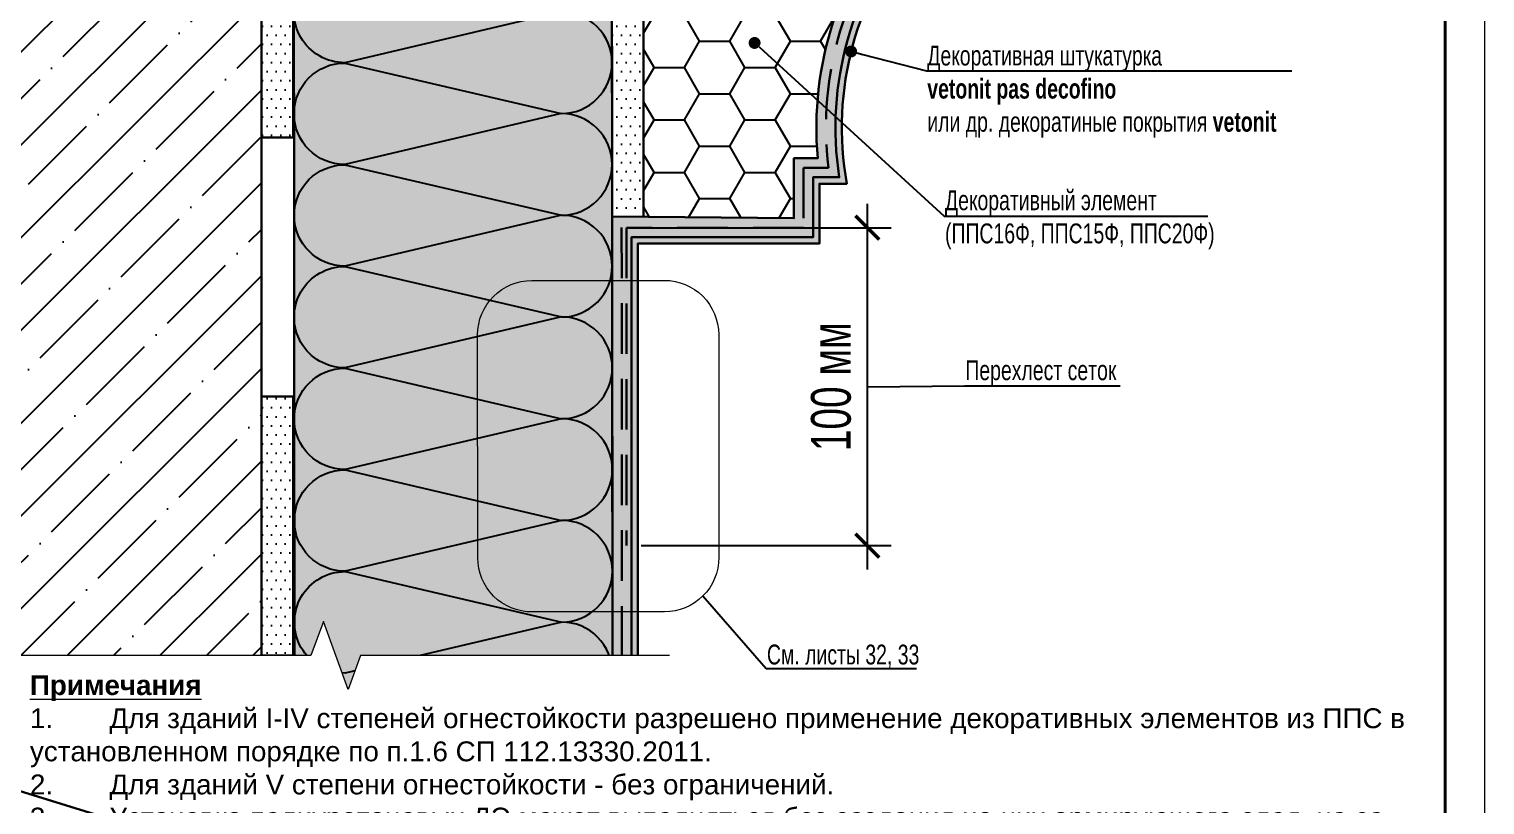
# Model space of a CAD drawing. Header units: millimetres. Extents: x -354900 to 8840672, y 0 to 292181.
# Drawn here: x 1106.7 to 1289.8, y 140328.5 to 140426.2 of the extents above; entities that cross this region are included whole.
import ezdxf
from ezdxf import colors
from ezdxf.entities.mleader import LeaderData, LeaderLine
from ezdxf.enums import TextEntityAlignment as Align
from ezdxf.math import Vec2, Vec3

# ---------------------------------------------------------------- set-up
doc = ezdxf.new("R2010")
doc.units = ezdxf.units.MM
doc.header["$MEASUREMENT"] = 0
doc.set_wipeout_variables(frame=1)
doc.linetypes.add('DASHED2', pattern=[9.524999999999999, 6.349999999999999, -3.175])
doc.layers.get('0').update_dxf_attribs({"color": 250, "lineweight": 9})
for name, color, linetype, lineweight in [('SG_Аннотации', 7, 'Continuous', 5), ('SG_Армирующие_сетки', 7, 'Continuous', 30), ('SG_Клей', 7, 'Continuous', 30), ('SG_Основание', 7, 'Continuous', 30), ('SG_Размеры', 7, 'Continuous', 5), ('SG_Утеплитель', 7, 'Continuous', 30), ('SG_Форма', 7, 'Continuous', 40), ('SG_Штукатурка', 7, 'Continuous', 30), ('SG_Штукатурка декоративная', 7, 'Continuous', 30), ('АР_Размеры', 175, 'Continuous', 9)]:
    doc.layers.add(name, color=color, linetype=linetype, lineweight=lineweight)
doc.layers.add('SG_Непечатный', color=8, linetype='Continuous', lineweight=0, plot=False)
doc.styles.add('SG_Arial_2.5', font='arial.ttf', dxfattribs={"height": 2.5})
doc.styles.add('SG_Arial_2.5_Размеры-выноски', font='arial.ttf', dxfattribs={"width": 0.7})
doc.styles.get("Standard").update_dxf_attribs({"font": 'isocpeur.ttf'})
doc.linetypes.add('ZIGZAG', pattern='A,0.00254,-5.08,[131,ltypeshp.shx,S=5.08,R=0,X=-5.08,Y=0],-10.16,[131,ltypeshp.shx,S=5.08,R=180,X=5.08,Y=0],-5.08', length=20.32254)
doc.dimstyles.new('SG_Arial_2.5', dxfattribs={"dimtxt": 5, "dimasz": 3, "dimexe": 3, "dimexo": 0, "dimgap": 2, "dimtad": 1, "dimdec": 0, "dimzin": 0, "dimdsep": 46, "dimtxsty": 'SG_Arial_2.5_Размеры-выноски', "dimblk": 'ARCHTICK', "dimcen": -3, "dimdle": 3, "dimadec": 0, "dimazin": 0, "dimtfac": 1, "dimtdec": 0, "dimtofl": 0, "dimtmove": 1, "dimatfit": 3, "dimldrblk": 'OBLIQUE', "dimfxl": 1, "dimtfill": 1, "dimtolj": 1, "dimtzin": 0, "dimarcsym": 0})
pattern_1 = [(0, (471.348683441821, 144677.7669943866), (0.5715571645729998, 1.143114329146), [0, -1.143114329146])]

# ---------------------------------------------------------------- blocks, each defined once
blk = doc.blocks.new('*U658')
at = {"linetype": 'ByBlock'}
h = blk.add_hatch(color=41, dxfattribs=at)
h.dxf.hatch_style = 1
h.paths.add_polyline_path([(-1.035976859853349e-12, 1.4210854715202e-14), (527.3231362862048, 1.4210854715202e-14), (527.3231362862048, 100), (-1.051964071407951e-12, 100)])
at = {"color": 0, "linetype": 'ByBlock', "lineweight": -3}
for points in [[(31.99999999999894, 2.131628207280301e-14, -0.4149927946933912), (15.99999999999895, 15.95742080169104), (31.95742080168997, 84.04257919830901, 0.9999999999999999), (0.04257919830793319, 84.04257919830901), (15.99999999999883, 15.95742080169104, -0.4149927946933888), (-1.035976859853349e-12, 1.4210854715202e-14)], [(63.99999999999895, 2.131628207280301e-14, -0.4149927946933912), (47.99999999999895, 15.95742080169104), (63.95742080168996, 84.04257919830901, 0.9999999999999999), (32.04257919830793, 84.04257919830901), (47.99999999999883, 15.95742080169104, -0.4149927946933888), (31.99999999999896, 1.4210854715202e-14)], [(95.99999999999893, 2.131628207280301e-14, -0.4149927946933912), (79.99999999999895, 15.95742080169104), (95.95742080168996, 84.04257919830901, 0.9999999999999999), (64.04257919830792, 84.04257919830901), (79.99999999999882, 15.95742080169104, -0.4149927946933888), (63.99999999999896, 1.4210854715202e-14)], [(127.9999999999989, 2.131628207280301e-14, -0.4149927946933912), (111.9999999999989, 15.95742080169104), (127.95742080169, 84.04257919830901, 0.9999999999999999), (96.04257919830793, 84.04257919830901), (111.9999999999988, 15.95742080169104, -0.4149927946933888), (95.99999999999896, 1.4210854715202e-14)], [(159.9999999999989, 2.131628207280301e-14, -0.4149927946933912), (143.9999999999989, 15.95742080169104), (159.95742080169, 84.04257919830901, 0.9999999999999999), (128.0425791983079, 84.04257919830901), (143.9999999999988, 15.95742080169104, -0.4149927946933888), (127.999999999999, 1.4210854715202e-14)], [(191.9999999999989, 2.131628207280301e-14, -0.4149927946933912), (175.9999999999989, 15.95742080169104), (191.95742080169, 84.04257919830901, 0.9999999999999999), (160.0425791983079, 84.04257919830901), (175.9999999999988, 15.95742080169104, -0.4149927946933888), (159.999999999999, 1.4210854715202e-14)], [(223.9999999999989, 2.131628207280301e-14, -0.4149927946933912), (207.9999999999989, 15.95742080169104), (223.95742080169, 84.04257919830901, 0.9999999999999999), (192.0425791983079, 84.04257919830901), (207.9999999999988, 15.95742080169104, -0.4149927946933888), (191.999999999999, 1.4210854715202e-14)], [(255.9999999999989, 2.131628207280301e-14, -0.4149927946933912), (239.9999999999989, 15.95742080169104), (255.95742080169, 84.04257919830901, 0.9999999999999999), (224.0425791983079, 84.04257919830901), (239.9999999999988, 15.95742080169104, -0.4149927946933888), (223.999999999999, 1.4210854715202e-14)], [(287.9999999999989, 2.131628207280301e-14, -0.4149927946933912), (271.999999999999, 15.95742080169104), (287.95742080169, 84.04257919830901, 0.9999999999999999), (256.0425791983079, 84.04257919830901), (271.9999999999988, 15.95742080169104, -0.4149927946933888), (255.999999999999, 1.4210854715202e-14)], [(319.9999999999989, 2.131628207280301e-14, -0.4149927946933912), (303.999999999999, 15.95742080169104), (319.95742080169, 84.04257919830901, 0.9999999999999999), (288.0425791983079, 84.04257919830901), (303.9999999999988, 15.95742080169104, -0.4149927946933888), (287.999999999999, 1.4210854715202e-14)], [(351.9999999999989, 2.131628207280301e-14, -0.4149927946933912), (335.999999999999, 15.95742080169104), (351.95742080169, 84.04257919830901, 0.9999999999999999), (320.0425791983079, 84.04257919830901), (335.9999999999988, 15.95742080169104, -0.4149927946933888), (319.999999999999, 1.4210854715202e-14)], [(383.9999999999989, 2.131628207280301e-14, -0.4149927946933912), (367.999999999999, 15.95742080169104), (383.95742080169, 84.04257919830901, 0.9999999999999999), (352.0425791983079, 84.04257919830901), (367.9999999999988, 15.95742080169104, -0.4149927946933888), (351.999999999999, 1.4210854715202e-14)], [(415.9999999999989, 2.131628207280301e-14, -0.4149927946933912), (399.999999999999, 15.95742080169104), (415.95742080169, 84.04257919830901, 0.9999999999999999), (384.0425791983079, 84.04257919830901), (399.9999999999988, 15.95742080169104, -0.4149927946933888), (383.999999999999, 1.4210854715202e-14)], [(447.9999999999989, 2.131628207280301e-14, -0.4149927946933912), (431.999999999999, 15.95742080169104), (447.95742080169, 84.04257919830901, 0.9999999999999999), (416.0425791983079, 84.04257919830901), (431.9999999999988, 15.95742080169104, -0.4149927946933888), (415.999999999999, 1.4210854715202e-14)], [(479.9999999999989, 2.131628207280301e-14, -0.4149927946933912), (463.999999999999, 15.95742080169104), (479.95742080169, 84.04257919830901, 0.9999999999999999), (448.0425791983079, 84.04257919830901), (463.9999999999988, 15.95742080169104, -0.4149927946933888), (447.999999999999, 1.4210854715202e-14)], [(511.9999999999989, 2.131628207280301e-14, -0.4149927946933912), (495.999999999999, 15.95742080169104), (511.95742080169, 84.04257919830901, 0.9999999999999999), (480.0425791983079, 84.04257919830901), (495.9999999999988, 15.95742080169104, -0.4149927946933888), (479.999999999999, 1.4210854715202e-14)]]:
    blk.add_lwpolyline(points, format="xyb", dxfattribs=at)
at = {"color": 0, "linetype": 'ByBlock', "lineweight": -2}
blk.add_lwpolyline([(-1.035976859853349e-12, 1.4210854715202e-14), (527.3231362862048, 1.4210854715202e-14), (527.3231362862048, 100), (-1.051964071407951e-12, 100)], close=True, dxfattribs=at)
blk = doc.blocks.new('*U654')
at = {"color": 0, "linetype": 'ByBlock', "lineweight": -2}
blk.add_lwpolyline([(22.66037497217926, 16.01321606881981, 0.4144483477148576), (14.12259433806136, 24.54415606498548), (-6.699626868837134, 24.56439885313451, 0.4144483477149242), (-15.23740750295651, 16.03345885696941), (-15.25641286294177, -19.05214166603174, 0.4144483477149242), (-6.718632228822567, -27.58308166219684), (14.10358897807599, -27.60332445034655, 0.4144483477148577), (22.64136961219388, -19.07238445418133)], format="xyb", close=True, dxfattribs=at)
blk = doc.blocks.new('_ArchTick')
at = {"color": 0, "linetype": 'ByBlock', "const_width": 0.15}
blk.add_lwpolyline([(-0.5, -0.5), (0.5, 0.5)], dxfattribs=at)
blk = doc.blocks.new('*D662')
at = {"layer": 'SG_Размеры', "color": 0, "lineweight": -2, "transparency": 16777216}
for p, q in [((1212.143254145226, 140358.1527261803), (1212.143254145226, 140404.1531661509)), ((1183.675949840254, 140401.1531661509), (1215.143254145226, 140401.1531661509)), ((1183.675949840254, 140361.1527261803), (1215.143254145226, 140361.1527261803))]:
    blk.add_line(p, q, dxfattribs=at)
at = {"layer": 'SG_Размеры', "color": 0, "lineweight": -2, "transparency": 16777216, "xscale": 3, "yscale": 3, "zscale": 3}
for p, rotation in [((1212.143254145226, 140401.1531661509), 90), ((1212.143254145226, 140361.1527261803), 270)]:
    blk.add_blockref('_ArchTick', p, dxfattribs=dict(at, rotation=rotation))
at = {"layer": 'SG_Размеры', "color": 0, "transparency": 16777216, "insert": (1207.590389206615, 140381.1529461656), "char_height": 5, "attachment_point": 5, "rotation": 90, "style": 'SG_Arial_2.5_Размеры-выноски', "bg_fill": 3, "box_fill_scale": 1.25, "bg_fill_color": 256, "bg_fill_true_color": 13158600, "bg_fill_transparency": 0}
blk.add_mtext('\\A1;100 мм', dxfattribs=at)
blk = doc.blocks.new('_Oblique')
at = {"color": 0, "linetype": 'ByBlock', "lineweight": -2}
blk.add_line((-0.5, -0.5), (0.5, 0.5), dxfattribs=at)
blk = doc.blocks.new('*U656')
at = {"color": 251}
blk.add_wipeout([(-41.586154669782, 4.021671884402167e-12), (-41.5861546696485, 11.216615437862586), (41.678976391264136, 11.216615437856447), (41.67897639113069, -2.3447910280083306e-12), (3.115599481357633, 2.474109805916669e-11), (1.5577997405177164, -4.280019611574005), (-1.557799740517723, 4.280019611574019), (-3.115599481357639, 2.5195845410053153e-11)], dxfattribs=at)
at = {"linetype": 'Continuous'}
blk.add_lwpolyline([(-41.98647919783097, 4.107289990342462e-12), (-3.115599481357637, 1.081734253400994e-12), (-3.115599481357637, 2.518356212911202e-11), (-1.557799740517719, 4.280019611573994), (1.557799740517718, -4.280019611574017), (3.115599481357634, 2.472413426423557e-11), (3.115599481357634, 6.223063885245375e-13), (41.98647919847411, -2.481756931121389e-12)], dxfattribs=at)
blk = doc.blocks.new('_None')
blk = doc.blocks.new('_Dot')
at = {"color": 0, "linetype": 'ByBlock', "lineweight": -2}
blk.add_line((-0.5, 0), (-1, 0), dxfattribs=at)
at = {"color": 0, "linetype": 'ByBlock', "lineweight": -2, "const_width": 0.5}
blk.add_lwpolyline([(-0.25, 0, 1), (0.25, 0, 1)], format="xyb", close=True, dxfattribs=at)
blk = doc.blocks.new('*U659')
at = {"color": 0, "linetype": 'ByBlock', "lineweight": -2}
blk.add_lwpolyline([(20, 5.000000000138593), (205.0000000051747, 5.000000000138593), (205.0000000051747, 292.0000000085012), (20, 292.0000000085012)], close=True, dxfattribs=at)
at = {"layer": 'SG_Непечатный'}
blk.add_lwpolyline([(0, 0), (210.0000000059139, 0), (210.0000000059139, 297.0000000086398), (0, 297.0000000086398)], close=True, dxfattribs=at)
at = {"color": 0, "linetype": 'ByBlock', "lineweight": -2, "style": 'SG_Arial_2.5'}
for tag, p in [('НОМЕР', (200.0000000051747, 288.5000000083973)), ('ЛИСТ_3', (200.0000000051747, 9.000000000254099))]:
    blk.add_attdef(tag, text='', height=2.500000000070403, dxfattribs=at).set_placement(p, align=Align.MIDDLE_CENTER)
at = {"color": 0, "linetype": 'ByBlock', "lineweight": -2, "flags": 104}
for tag, p in [('КОМПАНИЯ_3', (52.45214529442266, 12.8250000003672)), ('НАИМЕНОВАНИЕ_4', (139.9586920227947, 12.8250000003672))]:
    blk.add_attdef(tag, text='', height=2.500000000070403, dxfattribs=at).set_placement(p, align=Align.MIDDLE_CENTER)

msp = doc.modelspace()

# ---------------------------------------------------------------- hatches: boundary and pattern name
at = {"layer": 'SG_Клей', "lineweight": -3}
h = msp.add_hatch(dxfattribs=at)
h.set_pattern_fill('DOTS', color=256, scale=0.7200720183596848)
h.set_pattern_definition(pattern_1)
edge = h.paths.add_edge_path()
edge.add_line((1135.938180084607, 140489.7418863882), (1135.938180084607, 140412.5036604891))
edge.add_line((1139.938180146595, 140489.7418863882), (1135.938180084607, 140489.7418863882))
edge.add_line((1139.938180146595, 140412.5036604891), (1139.938180146595, 140489.7418863882))
edge.add_line((1135.938180084607, 140412.5036604891), (1139.938180146595, 140412.5036604891))
h = msp.add_hatch(dxfattribs=at)
h.set_pattern_fill('DOTS', color=256, scale=0.7200720183596848)
h.set_pattern_definition(pattern_1)
h.paths.add_polyline_path([(1183.977617673175, 140402.5445745879), (1180.035444167795, 140402.563730148), (1179.975527574849, 140488.526380873), (1184.022380419062, 140487.9890640618)])
h = msp.add_hatch(dxfattribs=at)
h.set_pattern_fill('DOTS', color=256, scale=0.7200720183596848)
h.set_pattern_definition(pattern_1)
edge = h.paths.add_edge_path()
edge.add_line((1135.938180084607, 140379.934008743), (1135.938180084613, 140347.3329940309))
edge.add_line((1139.938180146595, 140379.934008743), (1135.938180084607, 140379.934008743))
edge.add_line((1139.938180146601, 140347.3329940309), (1139.938180146595, 140379.934008743))
edge.add_line((1135.938180084613, 140347.3329940309), (1139.938180146601, 140347.3329940309))
at = {"layer": 'SG_Основание', "lineweight": -3}
h = msp.add_hatch(dxfattribs=at)
h.set_pattern_fill('ANSI35', color=256, scale=1.3)
h.set_pattern_definition([(45, (579.8136472688788, 144298.5826190789), (-5.83716647869495, 5.83716647869495), []), (45, (585.6508162688788, 144298.5826190789), (-5.83716647869495, 5.83716647869495), [10.31875, -2.06375, 0, -2.06375])])
edge = h.paths.add_edge_path()
edge.add_line((1105.018021836432, 140545.7728058473), (1105.018021836431, 140344.2198386339))
edge.add_line((1135.938180084607, 140545.7728058473), (1105.018021836432, 140545.7728058473))
edge.add_line((1135.938180084607, 140344.2198386339), (1135.938180084607, 140545.7728058473))
edge.add_line((1105.018021836431, 140344.2198386339), (1135.938180084607, 140344.2198386339))
at = {"layer": 'SG_Утеплитель', "linetype": 'ByBlock', "lineweight": -3}
h = msp.add_hatch(dxfattribs=at)
h.set_pattern_fill('HONEY', color=256, scale=1.200000018596415)
h.set_pattern_definition([(0, (1871.108255165009, 141760.9344109325), (5.715000088565426, 3.299556825133272), [3.810000059043616, -7.620000118087233]), (120, (1871.108255165009, 141760.9344109325), (-5.715000076078455, 3.299556846761341), [3.810000059043612, -7.620000118087225]), (59.99999999999999, (1871.108255165009, 141760.9344109325), (1.248697111744133e-08, 6.599113671894611), [-7.620000118087233, 3.810000059043616])])
edge = h.paths.add_edge_path()
edge.add_line((1202.866064482837, 140468.0960113045), (1255.836708625237, 140468.0960113045))
edge.add_line((1255.836708625237, 140468.0960113045), (1255.836708625237, 140478.4344510396))
edge.add_line((1255.836708625237, 140478.4344510396), (1184.022380406537, 140487.989040153))
edge.add_line((1184.022380406537, 140487.989040153), (1183.977135044475, 140402.4943791495))
edge.add_line((1183.977135044475, 140402.4943791495), (1202.910343259831, 140402.3939882726))
edge.add_line((1202.910343259831, 140402.3939882726), (1202.909950755666, 140409.9008146719))
edge.add_line((1202.909950755666, 140409.9008146719), (1205.903204372047, 140409.9008146719))
edge.add_arc((1248.713861010829, 140413.7533540883), 42.9836524948574, 156.1544253871293, 185.1422073889361, ccw=False)
edge.add_line((1209.399362400217, 140431.1304821823), (1202.866064482836, 140431.1304821823))
edge.add_line((1202.866064482837, 140431.1304821823), (1202.866064482837, 140468.0960113045))
edge = h.paths.add_edge_path(flags=17)
edge.add_line((1246.443223884914, 140464.1904702188), (1255.836708625236, 140464.1904702188))
edge.add_line((1255.836708625237, 140464.1904702188), (1255.836708625237, 140467.2604944751))
edge.add_line((1255.836708625237, 140467.2604944752), (1205.147466246825, 140467.2604944752))
edge.add_line((1205.147466246825, 140467.2604944752), (1205.147466246825, 140432.0842255695))
edge.add_line((1205.147466246825, 140432.0842255695), (1209.834900986937, 140432.0842255695))
edge.add_arc((1248.713861010829, 140413.7533540883), 42.98365249485735, 93.02809324008251, 154.7567954035345, ccw=False)
edge.add_line((1246.443223884914, 140456.6769908033), (1246.443223884914, 140464.1904702188))
at = {"layer": 'SG_Штукатурка', "lineweight": -3}
h = msp.add_hatch(dxfattribs=at)
h.set_pattern_fill('AR-SAND', color=256, scale=0.03600360091798424, angle=15)
h.set_pattern_definition([(52.5, (471.348683441821, 144677.7669943866), (-0.5116996740422601, 1.68711325726149), [0, -1.390027024241536, 0, -1.55463548763856, 0, -1.4860486278898]), (22.5, (471.348683441821, 144677.7669943866), (0.8953309253659718, 2.911773454536426), [0, -0.7498829999197759, 0, -1.252853304744016, 0, -0.4801080182413199]), (342.5000000000001, (470.2621864073446, 144677.4758683837), (2.749479747550905, 0.7420777927688562), [0, -0.4572457316583998, 0, -1.646084633970239, 0, -2.149054938794479]), (332.5, (470.2621864073446, 144677.4758683837), (2.447670758730393, 1.486790815775424), [0, -0.2286228658291997, 0, -1.079099926713822, 0, -1.234563475477678])])
edge = h.paths.add_edge_path()
edge.add_line((1202.909950755666, 140402.3531661695), (1180.035534292332, 140402.5731034833))
edge.add_line((1202.909950755666, 140409.9008146719), (1202.909950755666, 140402.3531661695))
edge.add_line((1205.903204372046, 140409.9008146719), (1202.909950755666, 140409.9008146719))
edge.add_arc((1248.713861010837, 140413.7533540883), 42.98365249486516, 93.02809324009104, 185.1422073889313)
edge.add_line((1246.443223884914, 140464.1904702188), (1246.443223884914, 140456.6769908033))
edge.add_line((1255.836708625237, 140464.1904702188), (1246.443223884914, 140464.1904702188))
edge.add_line((1255.836708625237, 140478.4344510396), (1255.836708625237, 140464.1904702188))
edge.add_line((1179.975527574849, 140488.526380873), (1255.836708625237, 140478.4344510396))
edge.add_line((1179.938180146595, 140542.0226225474), (1179.975527574849, 140488.526380873))
edge.add_line((1182.338420207794, 140542.0226225474), (1179.938180146595, 140542.0226225474))
edge.add_line((1182.338420207794, 140490.2767254415), (1182.338420207794, 140542.0226225474))
edge.add_line((1258.236708662429, 140480.5374052035), (1182.338420207794, 140490.2767254415))
edge.add_line((1258.236708662429, 140461.7904701816), (1258.236708662429, 140480.5374052035))
edge.add_line((1248.843223922107, 140461.7904701816), (1258.236708662429, 140461.7904701816))
edge.add_line((1248.843223922107, 140454.3368003693), (1248.843223922107, 140461.7904701816))
edge.add_arc((1248.713861010833, 140413.7533540883), 40.58365245766878, 89.81736583712167, 188.8626005576911)
edge.add_line((1205.309950792859, 140407.5008146347), (1208.614751330116, 140407.5008146347))
edge.add_line((1205.309950792859, 140399.9531661322), (1205.309950792859, 140407.5008146347))
edge.add_line((1182.456341488862, 140399.9531661322), (1205.309950792859, 140399.9531661322))
edge.add_line((1182.456341488862, 140347.2662013305), (1182.456341488862, 140399.9531661322))
edge.add_line((1180.074104055421, 140347.3259964118), (1182.456341488862, 140347.2662013305))
edge.add_line((1180.035534292332, 140402.5731034833), (1180.074104055421, 140347.3259964118))

# ---------------------------------------------------------------- linework, layer by layer
at = {"layer": 'SG_Армирующие_сетки', "linetype": 'DASHED2'}
msp.add_lwpolyline([(1257.036708643833, 140466.424036081), (1257.036708643833, 140462.9904702002), (1247.64322390351, 140462.9904702002), (1247.64322390351, 140455.5232876583, 0.4424971499736353), (1207.236813628998, 140408.7008146533), (1204.109950774263, 140408.7008146533), (1204.109950774263, 140401.1531661508), (1181.844342350862, 140401.1527261802), (1181.858483001592, 140361.1527261802)], format="xyb", dxfattribs=at)
at = {"layer": 'SG_Клей'}
for points in [[(1139.938180146595, 140489.7418863882), (1135.938180084607, 140489.7418863882), (1135.938180084607, 140412.5036604891), (1139.938180146595, 140412.5036604891)], [(1179.975527574849, 140488.526380873), (1184.022380419062, 140487.9890640618), (1183.977617673175, 140402.5445745879), (1180.035444167795, 140402.563730148)], [(1139.938180146595, 140379.934008743), (1135.938180084607, 140379.934008743), (1135.938180084613, 140347.3329940309), (1139.938180146601, 140347.3329940309)]]:
    msp.add_lwpolyline(points, close=True, dxfattribs=at)
at = {"layer": 'SG_Основание'}
msp.add_lwpolyline([(1135.938180084607, 140545.7728058473), (1105.018021836432, 140545.7728058473), (1105.018021836431, 140344.2198386339), (1135.938180084607, 140344.2198386339)], close=True, dxfattribs=at)
at = {"layer": 'SG_Штукатурка'}
msp.add_lwpolyline([(1182.338420207794, 140542.0226225474), (1179.938180146595, 140542.0226225474), (1179.975527574849, 140488.526380873), (1255.836708625237, 140478.4344510396), (1255.836708625237, 140464.1904702188), (1246.443223884914, 140464.1904702188), (1246.443223884914, 140456.6769908033, 0.4250625714924035), (1205.903204372047, 140409.9008146719), (1202.909950755666, 140409.9008146719), (1202.909950755666, 140402.3531661695), (1180.035534292332, 140402.5731034833), (1180.074104055421, 140347.3259964118), (1182.456341488862, 140347.2662013305), (1182.456341488862, 140399.9531661322), (1205.309950792859, 140399.9531661322), (1205.309950792859, 140407.5008146347), (1208.614751330118, 140407.5008146347, -0.4612456571167033), (1248.843223922107, 140454.3368003693), (1248.843223922107, 140461.7904701816), (1258.236708662429, 140461.7904701816), (1258.236708662429, 140480.5374052035), (1182.338420207794, 140490.2767254415)], format="xyb", close=True, dxfattribs=at)

# ---------------------------------------------------------------- block references
at = {"layer": 'SG_Аннотации', "xscale": -0.8000000123976099, "yscale": 0.8000000123976099, "zscale": 0.8000000123976099}
msp.add_blockref('*U654', (1181.252017199157, 140374.8812340593), dxfattribs=at)
at = {"layer": 'SG_Утеплитель', "xscale": -0.4000000061988049, "yscale": 0.4000000061988049, "zscale": 0.4000000061988049, "rotation": 90.04}
msp.add_blockref('*U658', (1179.938180146595, 140549.9268526025), dxfattribs=at)

# ---------------------------------------------------------------- leaders
at = {"layer": 'SG_Аннотации'}
ml = msp.add_multileader_mtext('Standard', dxfattribs=at)
ml.set_content('Архитектурная стеклосетка', color=256, style='SG_Arial_2.5_Размеры-выноски')
ml.set_leader_properties()
ml.set_arrow_properties(name='DOT')
ml.build(insert=Vec2(0, 0))
ml.multileader.update_dxf_attribs({"has_dogleg": 0, "text_left_attachment_type": 6, "text_right_attachment_type": 6, "dogleg_length": 0, "arrow_head_size": 1.5})
ctx = ml.context
ctx.base_point, ctx.char_height, ctx.arrow_head_size, ctx.landing_gap_size, ctx.plane_origin = Vec3(1225.513840481723, 140429.2961948054), 2.5, 1.5, 0.1111059039849064, Vec3(1324.215700001018, 140461.7822938884)
ctx.left_attachment, ctx.right_attachment = 6, 6
notes = []
notes.append((ctx, [(0, (1, 1, 0), (1225.513840481723, 140429.2961948054), (1, 0), 0, [(1, [(1214.819784420534, 140438.1882714474)], 0, [])])]))
ctx.mtext.insert, ctx.mtext.flow_direction = Vec3(1225.624946385708, 140432.5311879841), 5
ml = msp.add_multileader_mtext('Standard', dxfattribs=at)
ml.set_content('См. листы 32, 33', color=256, style='SG_Arial_2.5_Размеры-выноски')
ml.set_leader_properties()
ml.set_arrow_properties(name='NONE')
ml.build(insert=Vec2(0, 0))
ml.multileader.update_dxf_attribs({"has_dogleg": 0, "text_left_attachment_type": 6, "text_right_attachment_type": 6, "dogleg_length": 0, "arrow_head_size": 1.5})
ctx = ml.context
ctx.base_point, ctx.char_height, ctx.arrow_head_size, ctx.landing_gap_size, ctx.plane_origin = Vec3(1199.400594269624, 140345.6944707543), 2.5, 1.5, 0.1111059039849064, Vec3(1132.279942615278, 140307.1232404694)
ctx.left_attachment, ctx.right_attachment = 6, 6
notes.append((ctx, [(0, (1, 1, 0), (1199.400594269624, 140345.6944707543), (1, 0), 0, [(0, [(1191.456288988338, 140354.8117567862)], 0, [])])]))
ctx.mtext.insert, ctx.mtext.flow_direction = Vec3(1199.511700173609, 140348.6944707543), 5
for ctx, leaders in notes:
    for number, flags, end, landing, length, lines in leaders:
        leader = LeaderData()
        leader.index, (leader.has_last_leader_line, leader.has_dogleg_vector, leader.attachment_direction) = number, flags
        leader.last_leader_point, leader.dogleg_vector, leader.dogleg_length = Vec3(end), Vec3(landing), length
        for number, points, colour, breaks in lines:
            line = LeaderLine()
            line.index, line.vertices, line.color, line.breaks = number, Vec3.list(points), colors.encode_raw_color(colour), breaks
            leader.lines.append(line)
        ctx.leaders.append(leader)

# ---------------------------------------------------------------- next in the draw order: block references
at = {"layer": 'SG_Аннотации', "rotation": 180}
msp.add_blockref('*U656', (1145.278101034905, 140347.3400360792), dxfattribs=at)

# ---------------------------------------------------------------- next in the draw order: dimensions: what is measured, and where the dimension line sits
at = {"layer": 'SG_Размеры'}
dim = msp.add_linear_dim(base=(1212.143254145226, 140401.1531661509), p1=(1183.675949840253, 140361.1527261802), p2=(1183.675949840253, 140401.1531661508), angle=90, text='100 мм', dimstyle='SG_Arial_2.5', override={"dimtmove": 1}, dxfattribs=at)
dim.commit()
dim.dimension.update_dxf_attribs({"geometry": '*D662', "text_midpoint": (1212.143254145224, 140381.1529461656), "dimtype": 160})

# ---------------------------------------------------------------- next in the draw order: hatches: boundary and pattern name
at = {"layer": 'SG_Штукатурка декоративная', "lineweight": -3}
h = msp.add_hatch(dxfattribs=at)
h.set_pattern_fill('AR-CONC', color=256, scale=0.01200120030599475, angle=135)
h.set_pattern_definition([(184.9999999999999, (471.348683441821, 144677.7669943866), (-1.410781652883965, 1.681303960597904), [0.2286228658292, -2.5148515241212]), (130, (471.348683441821, 144677.7669943866), (-1.322252988733628, -1.920413508817876), [0.18289829266336, -2.011888230038142]), (235.4514447, (471.231118686987, 144677.9071026055), (-2.733034571449021, -0.2391094862096505), [0.1942995385646177, -2.1372966979882]), (181.1841999999999, (470.9175880317887, 144677.3358989766), (-1.943635348143589, 2.657188678807894), [0.3429342987437995, -3.772277286181795]), (231.63555761, (470.7556183578902, 144677.5573309642), (-4.114332660403061, -0.08504791582406204), [0.2914494271388572, -3.205947942391882]), (126.18415117, (470.9175880317887, 144677.3358989766), (-4.114332660413967, -0.08504791560628325), [0.2743470437955139, -3.017818611663661]), (156, (470.8098141792806, 144677.6592205341), (-0.4187836737493997, 2.154455230619542), [0.2286228658292, -2.5148515241212]), (101, (470.8098141792806, 144677.6592205341), (-2.087503100981979, -1.038582992660736), [0.1828982926633599, -2.011881219296959]), (206.4514449999999, (470.7749155402838, 144677.8387584704), (-2.506286779930068, 1.115872227022416), [0.1942995385646177, -2.137293013619705]), (172.5, (471.348683441821, 144677.7669943866), (-0.7437553511429912, -0.6913347730035773), [0, -1.987494780275178, 0, -2.042364268074186, 0, -2.019501981491266]), (142.5, (471.348683441821, 144677.7669943866), (-1.417185743830639, -0.2831050427242143), [0, -1.164452463290058, 0, -1.941770207109338, 0, -0.7696969816249732]), (102.4999999999999, (471.8293548240071, 144677.2863230044), (-1.102024566525596, 1.19925430040323), [0, -0.7620762194306665, 0, -2.37767780462368, 0, -3.154995548442959]), (92.4999999999999, (472.0449025290233, 144677.0707752994), (-1.472816018997236, 1.041270996253202), [0, -0.9906990852598666, 0, -1.579021926660341, 0, -2.24050408512616])])
edge = h.paths.add_edge_path()
edge.add_line((1183.138420220192, 140542.0226225474), (1182.338420207794, 140542.0226225474))
edge.add_line((1182.338420207794, 140542.0226225474), (1182.338420207794, 140490.2767254415))
edge.add_line((1182.338420207794, 140490.2767254415), (1258.236708662429, 140480.5374052035))
edge.add_line((1258.236708662429, 140480.5374052035), (1258.236708662429, 140461.7904701816))
edge.add_line((1258.236708662429, 140461.7904701816), (1248.843223922107, 140461.7904701816))
edge.add_line((1248.843223922107, 140461.7904701816), (1248.843223922107, 140454.3368003693))
edge.add_arc((1248.720976277459, 140413.7472426271), 40.58974183449747, 89.8274370723652, 188.8525293224532)
edge.add_line((1208.614751330118, 140407.5008146347), (1205.309950792859, 140407.5008146347))
edge.add_line((1205.309950792859, 140407.5008146347), (1205.309950792859, 140399.9531661322))
edge.add_line((1205.309950792859, 140399.9531661322), (1182.476189845663, 140399.9531661322))
edge.add_line((1182.476189845663, 140399.9531661322), (1182.476189845663, 140347.2662013305))
edge.add_line((1182.476189845663, 140347.2662013305), (1183.276189858061, 140347.2662013305))
edge.add_line((1183.276189858061, 140347.2662013305), (1183.276189858061, 140399.1531661199))
edge.add_line((1183.276189858061, 140399.1531661199), (1206.110022812459, 140399.1530941126))
edge.add_line((1206.110022812459, 140399.1530941126), (1206.110022812459, 140406.7007426151))
edge.add_line((1206.110022812459, 140406.7007426151), (1209.560394448083, 140406.7007426151))
edge.add_arc((1248.721746933119, 140413.7466662871), 39.7901566828855, 88.67289815594228, 190.199552459186, ccw=False)
edge.add_line((1249.643295941706, 140453.526149897), (1249.643295941706, 140460.9904701692))
edge.add_line((1249.643295941706, 140460.9904701692), (1259.036780682029, 140460.9919250091))
edge.add_line((1259.036780682029, 140460.9919250091), (1259.036780682029, 140481.2398447647))
edge.add_line((1259.036780682029, 140481.2398447647), (1183.138420220192, 140490.9777101627))
edge.add_line((1183.138420220192, 140490.9777101627), (1183.138420220192, 140542.0226225474))

# ---------------------------------------------------------------- next in the draw order: linework, layer by layer
at = {"layer": 'SG_Армирующие_сетки', "linetype": 'DASHED2'}
msp.add_lwpolyline([(1181.239413538226, 140401.1750126305), (1181.265222772142, 140347.2960988712)], dxfattribs=at)
at = {"layer": 'SG_Штукатурка декоративная', "linetype": 'ZIGZAG', "ltscale": 0.05}
msp.add_lwpolyline([(1183.256413508462, 140347.2662013305), (1183.256413508462, 140399.1530941126), (1206.110022812459, 140399.1530941126), (1206.110022812459, 140406.7007426151), (1209.560394448083, 140406.7007426151, -0.4745661105083547), (1249.643295941706, 140453.5260761875), (1249.643295941706, 140460.990398162), (1259.036780682029, 140460.990398162), (1259.036780682029, 140481.2413716118), (1183.138492227394, 140490.9806918498), (1183.138492227394, 140542.0226225474)], format="xyb", dxfattribs=at)

# ---------------------------------------------------------------- next in the draw order: leaders
at = {"layer": 'SG_Аннотации'}
ml = msp.add_multileader_mtext('Standard', dxfattribs=at)
ml.set_content('Декоративный элемент\\P(ППС16Ф, ППС15Ф, ППС20Ф)', color=256, style='SG_Arial_2.5_Размеры-выноски')
ml.set_leader_properties()
ml.set_arrow_properties(name='DOT')
ml.build(insert=Vec2(0, 0))
ml.multileader.update_dxf_attribs({"has_dogleg": 0, "text_left_attachment_type": 6, "text_right_attachment_type": 6, "dogleg_length": 0, "arrow_head_size": 1.5})
ctx = ml.context
ctx.base_point, ctx.char_height, ctx.arrow_head_size, ctx.landing_gap_size, ctx.plane_origin = Vec3(1221.798370233555, 140402.6254417184), 2.5, 1.5, 0.1111059039849064, Vec3(1311.030494778129, 140450.5484985083)
ctx.left_attachment, ctx.right_attachment = 6, 6
notes = []
notes.append((ctx, [(0, (1, 1, 0), (1221.798370233555, 140402.6254417184), (1, 0), 0, [(1, [(1197.960119674982, 140424.4113396661)], 0, [])])]))
ctx.mtext.insert, ctx.mtext.flow_direction = Vec3(1221.90947613754, 140405.8604348971), 5
ml = msp.add_multileader_mtext('Standard', dxfattribs=at)
ml.set_content('Декоративная штукатурка {\\fArial|b1|i0|c204|p34;\\Pvetonit pas decofino^J}или др. декоратиные покрытия {\\fArial|b1|i0|c204|p34;vetonit}', color=256, style='SG_Arial_2.5_Размеры-выноски')
ml.set_leader_properties()
ml.set_arrow_properties(name='DOT')
ml.build(insert=Vec2(0, 0))
ml.multileader.update_dxf_attribs({"has_dogleg": 0, "text_left_attachment_type": 6, "text_right_attachment_type": 6, "dogleg_length": 0, "arrow_head_size": 1.5})
ctx = ml.context
ctx.base_point, ctx.char_height, ctx.arrow_head_size, ctx.landing_gap_size, ctx.plane_origin = Vec3(1219.571243689125, 140420.8805330474), 2.5, 1.5, 0.1111059039849064, Vec3(1373.84293735177, 140500.1717603178)
ctx.left_attachment, ctx.right_attachment = 6, 6
notes.append((ctx, [(0, (1, 1, 0), (1219.571243689125, 140420.8805330474), (1, 0), 0, [(1, [(1210.101495421187, 140423.3355509159)], 0, [])])]))
ctx.mtext.insert, ctx.mtext.flow_direction = Vec3(1219.68234959311, 140424.0745985317), 5
ml = msp.add_multileader_mtext('Standard', dxfattribs=at)
ml.set_content('Перехлест сеток', color=256, style='SG_Arial_2.5_Размеры-выноски')
ml.set_leader_properties()
ml.set_arrow_properties(name='NONE')
ml.build(insert=Vec2(0, 0))
ml.multileader.update_dxf_attribs({"has_dogleg": 0, "text_left_attachment_type": 6, "text_right_attachment_type": 6, "dogleg_length": 0, "arrow_head_size": 1.5})
ctx = ml.context
ctx.base_point, ctx.char_height, ctx.arrow_head_size, ctx.landing_gap_size, ctx.plane_origin = Vec3(1224.35930527866, 140381.2790782574), 2.5, 1.5, 0.1111059039849064, Vec3(1214.320836621803, 140346.19884964)
ctx.left_attachment, ctx.right_attachment = 6, 6
notes.append((ctx, [(0, (1, 1, 0), (1224.35930527866, 140381.2790782574), (1, 0), 0, [(0, [(1212.143254145224, 140381.1529461656)], 0, [])])]))
ctx.mtext.insert, ctx.mtext.flow_direction = Vec3(1224.470411182645, 140384.4731437417), 5
for ctx, leaders in notes:
    for number, flags, end, landing, length, lines in leaders:
        leader = LeaderData()
        leader.index, (leader.has_last_leader_line, leader.has_dogleg_vector, leader.attachment_direction) = number, flags
        leader.last_leader_point, leader.dogleg_vector, leader.dogleg_length = Vec3(end), Vec3(landing), length
        for number, points, colour, breaks in lines:
            line = LeaderLine()
            line.index, line.vertices, line.color, line.breaks = number, Vec3.list(points), colors.encode_raw_color(colour), breaks
            leader.lines.append(line)
        ctx.leaders.append(leader)

# ---------------------------------------------------------------- next in the draw order: block references
at = {"layer": 'SG_Форма'}
msp.add_blockref('*U659', (1079.813647268878, 140272.916582366), dxfattribs=at)

# ---------------------------------------------------------------- next in the draw order: linework, layer by layer
at = {"layer": 'АР_Размеры', "color": 1, "lineweight": 30, "ltscale": 100}
msp.add_line((-1158.102499022745, 141030.400340962), (1274.813647274053, 140277.9165823662), dxfattribs=at)

# ---------------------------------------------------------------- next in the draw order: texts
at = {"layer": 'SG_Аннотации', "insert": (1106.813647268878, 140299.9165823666), "char_height": 2.5, "width": 176.9361494159622, "attachment_point": 7, "style": 'SG_Arial_2.5'}
msp.add_mtext('{\\fArial|b1|i0|c204|p34;\\LПримечания \\P\\pxi-2,l2,t2;}1.^IДля зданий I-IV степеней огнестойкости разрешено применение декоративных элементов из ППС в установленном порядке по п.1.6 СП 112.13330.2011.\\P2.^IДля зданий V степени огнестойкости - без ограничений.\\P3.^IУстановка полиуретановых ДЭ может выполняться без создания на них армирующего слоя, но со сплошной герметизацией примыканий полиуретановым герметиком.\\P4.^IПри выносе декоративного элемента более 50 мм, его верхнюю поверхность рекомендуется защитить при помощи отлива. Верхнюю и торцевую поверхности декоративного элемента, а также линию фасада на 100 мм рекомендуется покрыть гидрофобизатором.\\P5.^IУстройство декоративных элементов из МВП выполняется аналогичным образом.\\P\\pi-3,l4,t4;*^IГидроизоляция наносится в один слой перед нанесением декоративной штукатурки.', dxfattribs=at)

doc.saveas('drawing.dxf')
